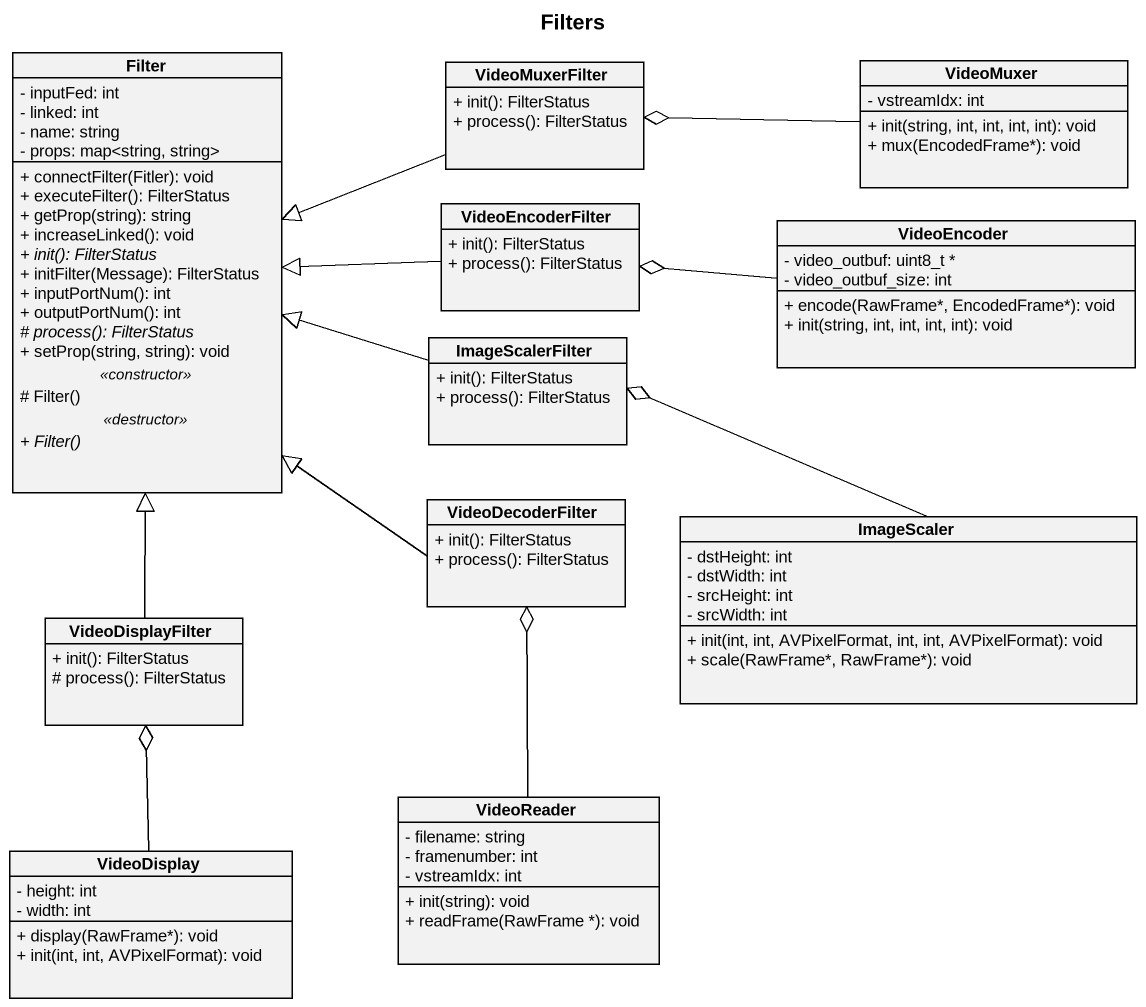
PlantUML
@startuml
title Filters
hide circle
hide empty members
skinparam classAttributeIconSize 0
class Filter {
  - inputFed: int
  - linked: int
  - name: string
  - props: map<string, string>
  --
  + connectFilter(Fitler): void
  + executeFilter(): FilterStatus
  + getProp(string): string
  + increaseLinked(): void
  {abstract} + init(): FilterStatus
  + initFilter(Message): FilterStatus
  + inputPortNum(): int
  + outputPortNum(): int
  {abstract} # process(): FilterStatus
  + setProp(string, string): void
  .. <<constructor>> ..
  # Filter()
  .. <<destructor>> ..
  {abstract} + Filter()
}
class VideoMuxerFilter {
  + init(): FilterStatus
  + process(): FilterStatus
}
class VideoMuxer {
  - vstreamIdx: int
  + init(string, int, int, int, int): void
  + mux(EncodedFrame*): void
}
class VideoEncoderFilter {
  + init(): FilterStatus
  + process(): FilterStatus
}
class VideoEncoder {
  - video_outbuf: uint8_t *
  - video_outbuf_size: int
  + encode(RawFrame*, EncodedFrame*): void
  + init(string, int, int, int, int): void
}
class ImageScalerFilter {
  + init(): FilterStatus
  + process(): FilterStatus
}
class VideoDecoderFilter {
  + init(): FilterStatus
  + process(): FilterStatus
}
class ImageScaler {
  - dstHeight: int
  - dstWidth: int
  - srcHeight: int
  - srcWidth: int
  + init(int, int, AVPixelFormat, int, int, AVPixelFormat): void
  + scale(RawFrame*, RawFrame*): void
}
class VideoDisplayFilter {
  + init(): FilterStatus
  # process(): FilterStatus
}
class VideoReader {
  - filename: string
  - framenumber: int
  - vstreamIdx: int
  + init(string): void
  + readFrame(RawFrame *): void
}
class VideoDisplay {
  - height: int
  - width: int
  + display(RawFrame*): void
  + init(int, int, AVPixelFormat): void
}
VideoMuxerFilter -left-|> Filter
VideoMuxer -left-o VideoMuxerFilter
VideoEncoderFilter -left-|> Filter
VideoEncoder -left-o VideoEncoderFilter
ImageScalerFilter -left-|> Filter
VideoDecoderFilter -up-|> Filter
ImageScaler -left-o ImageScalerFilter
VideoDisplayFilter -up-|> Filter
VideoReader -up-o VideoDecoderFilter
VideoDisplay -up-o VideoDisplayFilter
@enduml
